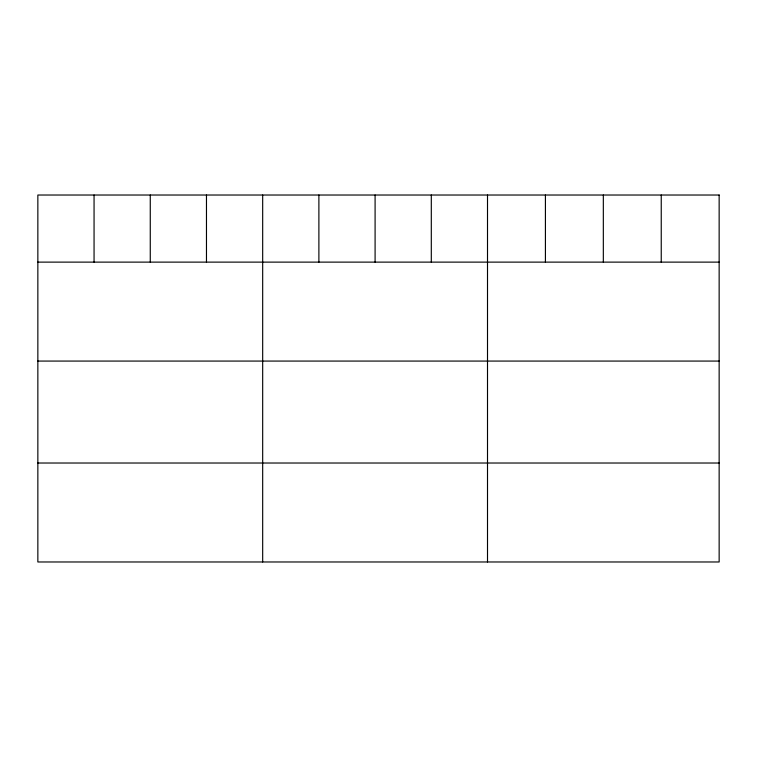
<?xml version="1.0" encoding="UTF-8"?>
<svg xmlns="http://www.w3.org/2000/svg" width="757" height="757" viewBox="0 0 757 757"><rect width="100%" height="100%" fill="white"/><g stroke="black" fill="none" stroke-linecap="round" stroke-linejoin="round"><path stroke-width="1.14" d="M37.85 262.121L719.15 262.121M37.85 361.07L719.15 361.07M37.85 463.019L719.15 463.019M661.24 195.022L661.24 262.121M603.329 195.022L603.329 262.121M545.418 195.022L545.418 262.121M487.508 195.022L487.508 561.978M431.301 195.022L431.301 262.121M375.094 195.022L375.094 262.121M318.886 195.022L318.886 262.121M262.679 195.022L262.679 561.978M206.472 195.022L206.472 262.121M150.265 195.022L150.265 262.121M94.057 195.022L94.057 262.121M719.15 195.022L37.85 195.022L37.85 561.978L719.15 561.978L719.15 195.022"/></g></svg>
